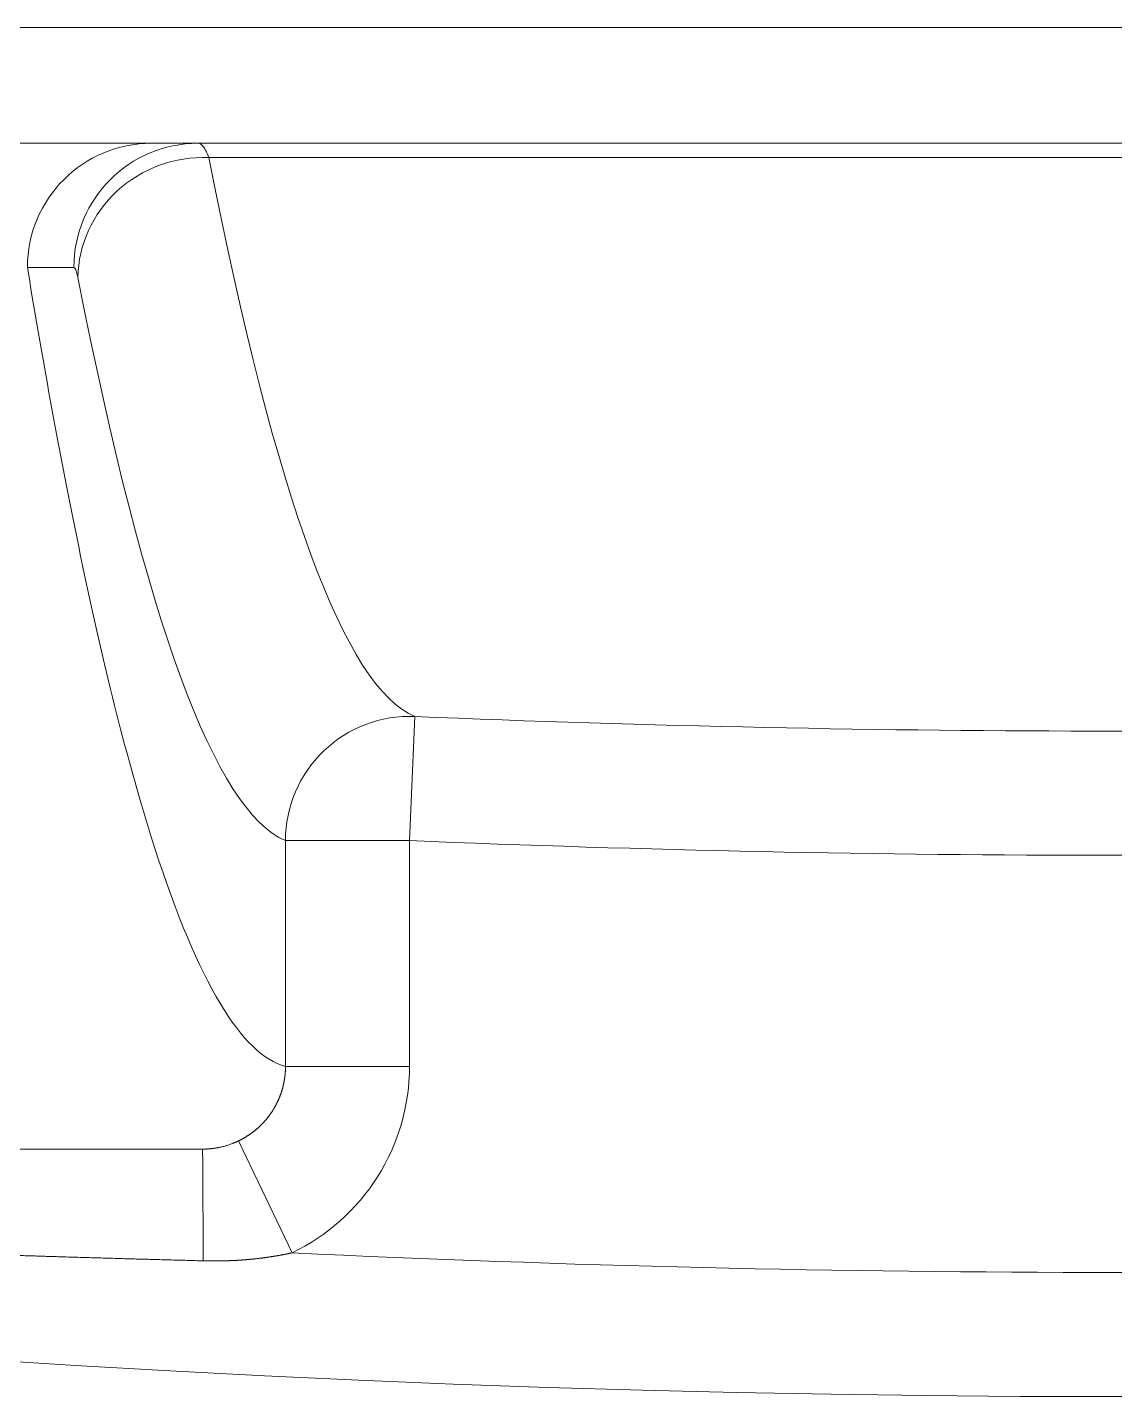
# Model space of a CAD drawing. Header units: millimetres. Extents: x 4664 to 8864, y -38 to 2932.
# Drawn here: x 8048.38 to 8059.81, y 1673.58 to 1687.98 of the extents above; entities that cross this region are included whole.
import ezdxf

# ---------------------------------------------------------------- set-up
doc = ezdxf.new("R2010")
doc.units = ezdxf.units.MM

msp = doc.modelspace()

# ---------------------------------------------------------------- linework, layer by layer
at = {"lineweight": 5}
for p, q in [((8074.015, 1687.975), (8045.605, 1687.975)), ((8046.804, 1686.756), (8072.816, 1686.756)), ((8050.286, 1686.606), (8069.333, 1686.606)), ((8048.38, 1685.45), (8048.869, 1685.45)), ((8052.397, 1679.424), (8052.452, 1680.728)), ((8052.397, 1679.424), (8051.093, 1679.424)), ((8051.093, 1679.424), (8051.093, 1677.048)), ((8052.397, 1677.048), (8052.397, 1679.424)), ((8052.397, 1677.048), (8051.093, 1677.048)), ((8051.163, 1675.087), (8050.598, 1676.264))]:
    msp.add_line(p, q, dxfattribs=at)
for radius, start, end in [(182.774, 249.96842, 290.03158), (175.775, 267.60091, 272.39909), (177.081, 267.60091, 272.39909), (181.468, 267.26879, 272.73121)]:
    msp.add_arc((8059.81, 1856.349), radius, start, end, dxfattribs=at)
at = {"lineweight": 5, "extrusion": (0, 0, -1)}
for centre, major_axis, ratio, start_param, end_param in [((8049.684, 1685.45), (0, 1.306), 0.99863, 4.712389, 6.283185), ((8050.173, 1685.45), (0, 1.306), 0.99863, 4.712389, 6.283185), ((8050.215, 1685.345), (1.281, 0.252), 0.964976, 3.342437, 4.95401), ((8052.653, 1856.349), (0, -175.663), 0.052336, 0.021845, 0.26035), ((8051.295, 1856.349), (0, 176.968), 0.052336, 3.163438, 3.401943), ((8052.397, 1679.424), (0.503, 1.205), 0.998391, 4.317481, 5.929054), ((8050.22, 1674.872), (0, 1.306), 0.005324, 0.014123, 1.470525)]:
    msp.add_ellipse(centre, major_axis=major_axis, ratio=ratio, start_param=start_param, end_param=end_param, dxfattribs=at)
at = {"lineweight": 5}
for points in [[(8050.286, 1686.606), (8050.277, 1686.631), (8050.258, 1686.675), (8050.23, 1686.722), (8050.202, 1686.75), (8050.183, 1686.756), (8050.173, 1686.756)], [(8048.869, 1685.45), (8048.883, 1685.45), (8048.898, 1685.415), (8048.911, 1685.345)]]:
    msp.add_open_spline(points, degree=3, dxfattribs=at)
for points, knots in [([(8051.093, 1677.048), (8050.863, 1677.108), (8050.634, 1677.33), (8050.176, 1678.095), (8049.947, 1678.638), (8049.494, 1680.043), (8049.268, 1680.906), (8048.821, 1682.944), (8048.599, 1684.119), (8048.38, 1685.45)], [0, 0, 0, 0, 0.25, 0.25, 0.5, 0.5, 0.75, 0.75, 1, 1, 1, 1]), ([(8051.093, 1677.048), (8051.093, 1677.046), (8051.093, 1677.043), (8051.093, 1677.039), (8051.093, 1677.034), (8051.093, 1677.03), (8051.093, 1677.025), (8051.093, 1677.021), (8051.093, 1677.016), (8051.092, 1677.012), (8051.092, 1677.007), (8051.092, 1677.003), (8051.092, 1676.998), (8051.092, 1676.994), (8051.091, 1676.989), (8051.091, 1676.985), (8051.091, 1676.98), (8051.09, 1676.976), (8051.09, 1676.971), (8051.089, 1676.967), (8051.089, 1676.962), (8051.089, 1676.958), (8051.088, 1676.953), (8051.088, 1676.949), (8051.087, 1676.944), (8051.086, 1676.939), (8051.086, 1676.935), (8051.085, 1676.93), (8051.085, 1676.926), (8051.084, 1676.921), (8051.083, 1676.917), (8051.083, 1676.912), (8051.082, 1676.908), (8051.081, 1676.903), (8051.08, 1676.899), (8051.08, 1676.894), (8051.079, 1676.89), (8051.078, 1676.885), (8051.077, 1676.881), (8051.076, 1676.876), (8051.075, 1676.872), (8051.074, 1676.867), (8051.073, 1676.863), (8051.072, 1676.858), (8051.071, 1676.854), (8051.07, 1676.849), (8051.069, 1676.845), (8051.068, 1676.84), (8051.067, 1676.836), (8051.066, 1676.831), (8051.065, 1676.827), (8051.064, 1676.822), (8051.062, 1676.818), (8051.061, 1676.814), (8051.06, 1676.809), (8051.059, 1676.805), (8051.057, 1676.8), (8051.056, 1676.796), (8051.055, 1676.791), (8051.053, 1676.787), (8051.052, 1676.783), (8051.05, 1676.778), (8051.049, 1676.774), (8051.047, 1676.769), (8051.046, 1676.765), (8051.044, 1676.761), (8051.043, 1676.756), (8051.041, 1676.752), (8051.04, 1676.748), (8051.038, 1676.743), (8051.037, 1676.739), (8051.035, 1676.735), (8051.033, 1676.73), (8051.032, 1676.726), (8051.03, 1676.722), (8051.028, 1676.718), (8051.026, 1676.713), (8051.025, 1676.709), (8051.023, 1676.705), (8051.021, 1676.701), (8051.019, 1676.696), (8051.017, 1676.692), (8051.015, 1676.688), (8051.013, 1676.684), (8051.011, 1676.68), (8051.009, 1676.675), (8051.007, 1676.671), (8051.005, 1676.667), (8051.003, 1676.663), (8051.001, 1676.659), (8050.999, 1676.655), (8050.997, 1676.651), (8050.995, 1676.647), (8050.993, 1676.643), (8050.991, 1676.639), (8050.989, 1676.635), (8050.986, 1676.631), (8050.984, 1676.627), (8050.982, 1676.623), (8050.98, 1676.619), (8050.978, 1676.615), (8050.975, 1676.611), (8050.973, 1676.607), (8050.971, 1676.603), (8050.968, 1676.599), (8050.966, 1676.595), (8050.963, 1676.591), (8050.961, 1676.587), (8050.958, 1676.583), (8050.955, 1676.578), (8050.952, 1676.572), (8050.948, 1676.567), (8050.944, 1676.561), (8050.94, 1676.556), (8050.936, 1676.55), (8050.933, 1676.545), (8050.929, 1676.539), (8050.925, 1676.534), (8050.921, 1676.528), (8050.916, 1676.523), (8050.912, 1676.517), (8050.908, 1676.512), (8050.904, 1676.506), (8050.899, 1676.501), (8050.895, 1676.495), (8050.89, 1676.49), (8050.886, 1676.485), (8050.881, 1676.479), (8050.876, 1676.474), (8050.872, 1676.468), (8050.867, 1676.463), (8050.862, 1676.458), (8050.857, 1676.453), (8050.852, 1676.447), (8050.847, 1676.442), (8050.842, 1676.437), (8050.837, 1676.432), (8050.831, 1676.427), (8050.826, 1676.421), (8050.821, 1676.416), (8050.815, 1676.411), (8050.81, 1676.406), (8050.804, 1676.401), (8050.799, 1676.396), (8050.793, 1676.391), (8050.787, 1676.386), (8050.782, 1676.382), (8050.776, 1676.377), (8050.77, 1676.372), (8050.764, 1676.367), (8050.758, 1676.363), (8050.752, 1676.358), (8050.746, 1676.353), (8050.74, 1676.349), (8050.733, 1676.344), (8050.727, 1676.34), (8050.721, 1676.335), (8050.714, 1676.331), (8050.708, 1676.326), (8050.701, 1676.322), (8050.695, 1676.318), (8050.688, 1676.314), (8050.682, 1676.309), (8050.675, 1676.305), (8050.668, 1676.301), (8050.661, 1676.297), (8050.655, 1676.293), (8050.648, 1676.289), (8050.641, 1676.286), (8050.634, 1676.282), (8050.627, 1676.278), (8050.62, 1676.274), (8050.613, 1676.271), (8050.605, 1676.267), (8050.601, 1676.265), (8050.598, 1676.264)], [0, 0, 0, 0, 0.004579, 0.009163, 0.013751, 0.018343, 0.022939, 0.02754, 0.032144, 0.036752, 0.041364, 0.04598, 0.050599, 0.055222, 0.059849, 0.06448, 0.069113, 0.07375, 0.078391, 0.083035, 0.087682, 0.092332, 0.096985, 0.101641, 0.1063, 0.110962, 0.115626, 0.120294, 0.124964, 0.129637, 0.134312, 0.138989, 0.143669, 0.148351, 0.153036, 0.157723, 0.162411, 0.167102, 0.171795, 0.176489, 0.181186, 0.185884, 0.190583, 0.195285, 0.199987, 0.204692, 0.209397, 0.214104, 0.218812, 0.223521, 0.228232, 0.232943, 0.237655, 0.242368, 0.247082, 0.251797, 0.256512, 0.261227, 0.265943, 0.27066, 0.275377, 0.280094, 0.284811, 0.289529, 0.294246, 0.298963, 0.30368, 0.308397, 0.313114, 0.31783, 0.322546, 0.327262, 0.331977, 0.336691, 0.341404, 0.346117, 0.350829, 0.35554, 0.360249, 0.364958, 0.369666, 0.374372, 0.379077, 0.38378, 0.388482, 0.393183, 0.397882, 0.402579, 0.407274, 0.411968, 0.416659, 0.421349, 0.426037, 0.430722, 0.435405, 0.440086, 0.444765, 0.449441, 0.454115, 0.458786, 0.463454, 0.46812, 0.472783, 0.477443, 0.482101, 0.486755, 0.491406, 0.496054, 0.500699, 0.507439, 0.514209, 0.521009, 0.527838, 0.534696, 0.541584, 0.5485, 0.555446, 0.56242, 0.569423, 0.576454, 0.583513, 0.590601, 0.597716, 0.604859, 0.61203, 0.619228, 0.626453, 0.633705, 0.640983, 0.648289, 0.65562, 0.662978, 0.670361, 0.67777, 0.685204, 0.692664, 0.700148, 0.707657, 0.71519, 0.722747, 0.730328, 0.737933, 0.74556, 0.753211, 0.760885, 0.768581, 0.776298, 0.784038, 0.791799, 0.799582, 0.807385, 0.815208, 0.823052, 0.830916, 0.838799, 0.846701, 0.854622, 0.862562, 0.870519, 0.878495, 0.886488, 0.894497, 0.902524, 0.910567, 0.918625, 0.926699, 0.934789, 0.942893, 0.951011, 0.959143, 0.967289, 0.975448, 0.98362, 0.991804, 1, 1, 1, 1]), ([(8051.163, 1675.087), (8051.528, 1675.263), (8051.843, 1675.541), (8052.281, 1676.235), (8052.397, 1676.637), (8052.397, 1677.048)], [0, 0, 0, 0, 0.5, 0.5, 1, 1, 1, 1]), ([(8050.22, 1676.178), (8050.179, 1676.178), (8050.098, 1676.178), (8049.977, 1676.178), (8049.856, 1676.178), (8049.737, 1676.178), (8049.62, 1676.178), (8049.503, 1676.178), (8049.388, 1676.178), (8049.274, 1676.178), (8049.161, 1676.178), (8049.049, 1676.178), (8048.939, 1676.178), (8048.829, 1676.178), (8048.721, 1676.178), (8048.614, 1676.178), (8048.25, 1676.178), (8047.644, 1676.178), (8046.927, 1676.178), (8046.358, 1676.178), (8045.926, 1676.178), (8045.502, 1676.178), (8045.177, 1676.177), (8044.949, 1676.177), (8044.814, 1676.177), (8044.68, 1676.177), (8044.546, 1676.177), (8044.413, 1676.177), (8044.281, 1676.177), (8044.149, 1676.177), (8044.018, 1676.177), (8043.888, 1676.177), (8043.758, 1676.177), (8043.629, 1676.177), (8043.501, 1676.177), (8043.415, 1676.177), (8043.373, 1676.177)], [0, 0, 0, 0, 0.017894, 0.035612, 0.053155, 0.070523, 0.087716, 0.104734, 0.121576, 0.138243, 0.154735, 0.171052, 0.187193, 0.203159, 0.21895, 0.234566, 0.250006, 0.378354, 0.50001, 0.564409, 0.627542, 0.689408, 0.750008, 0.769817, 0.789529, 0.809145, 0.828665, 0.848088, 0.867414, 0.886644, 0.905778, 0.924815, 0.943756, 0.9626, 0.981348, 1, 1, 1, 1]), ([(8050.598, 1676.264), (8050.597, 1676.263), (8050.594, 1676.262), (8050.59, 1676.26), (8050.586, 1676.258), (8050.582, 1676.256), (8050.578, 1676.254), (8050.574, 1676.253), (8050.569, 1676.251), (8050.565, 1676.249), (8050.561, 1676.247), (8050.556, 1676.245), (8050.552, 1676.243), (8050.547, 1676.242), (8050.543, 1676.24), (8050.532, 1676.236), (8050.514, 1676.229), (8050.486, 1676.219), (8050.452, 1676.209), (8050.423, 1676.202), (8050.4, 1676.197), (8050.387, 1676.194), (8050.374, 1676.192), (8050.361, 1676.189), (8050.348, 1676.188), (8050.336, 1676.186), (8050.325, 1676.184), (8050.313, 1676.183), (8050.302, 1676.182), (8050.292, 1676.181), (8050.282, 1676.18), (8050.272, 1676.18), (8050.262, 1676.179), (8050.253, 1676.179), (8050.244, 1676.179), (8050.236, 1676.178), (8050.228, 1676.178), (8050.223, 1676.178), (8050.22, 1676.178)], [0, 0, 0, 0, 0.011227, 0.022568, 0.034023, 0.04559, 0.057271, 0.069063, 0.080967, 0.092982, 0.105108, 0.117344, 0.12969, 0.142144, 0.154707, 0.167378, 0.227564, 0.303371, 0.394382, 0.500046, 0.5363, 0.571503, 0.605666, 0.638798, 0.670909, 0.702008, 0.732106, 0.761214, 0.78934, 0.816496, 0.842692, 0.867938, 0.892243, 0.915617, 0.938071, 0.959613, 0.980253, 1, 1, 1, 1]), ([(8043.407, 1675.246), (8043.433, 1675.245), (8043.484, 1675.242), (8043.562, 1675.239), (8043.64, 1675.236), (8043.718, 1675.232), (8043.796, 1675.229), (8043.874, 1675.225), (8043.952, 1675.222), (8044.03, 1675.219), (8044.108, 1675.215), (8044.186, 1675.212), (8044.264, 1675.209), (8044.343, 1675.205), (8044.421, 1675.202), (8044.5, 1675.199), (8044.578, 1675.195), (8044.657, 1675.192), (8044.735, 1675.189), (8044.814, 1675.186), (8044.893, 1675.182), (8044.972, 1675.179), (8045.05, 1675.176), (8045.129, 1675.173), (8045.208, 1675.17), (8045.287, 1675.166), (8045.367, 1675.163), (8045.446, 1675.16), (8045.525, 1675.157), (8045.604, 1675.154), (8045.684, 1675.151), (8045.763, 1675.148), (8045.843, 1675.145), (8045.922, 1675.142), (8046.002, 1675.139), (8046.082, 1675.136), (8046.161, 1675.133), (8046.241, 1675.13), (8046.321, 1675.127), (8046.401, 1675.124), (8046.481, 1675.121), (8046.561, 1675.118), (8046.641, 1675.115), (8046.721, 1675.112), (8046.801, 1675.109), (8046.882, 1675.107), (8046.962, 1675.104), (8047.043, 1675.101), (8047.123, 1675.098), (8047.204, 1675.095), (8047.284, 1675.093), (8047.365, 1675.09), (8047.446, 1675.087), (8047.526, 1675.084), (8047.607, 1675.082), (8047.688, 1675.079), (8047.769, 1675.076), (8047.85, 1675.074), (8047.931, 1675.071), (8048.012, 1675.068), (8048.094, 1675.066), (8048.175, 1675.063), (8048.256, 1675.06), (8048.338, 1675.058), (8048.419, 1675.055), (8048.501, 1675.053), (8048.582, 1675.05), (8048.664, 1675.048), (8048.746, 1675.045), (8048.827, 1675.043), (8048.909, 1675.04), (8048.991, 1675.038), (8049.073, 1675.035), (8049.155, 1675.033), (8049.237, 1675.031), (8049.319, 1675.028), (8049.401, 1675.026), (8049.484, 1675.023), (8049.566, 1675.021), (8049.648, 1675.019), (8049.731, 1675.017), (8049.813, 1675.014), (8049.896, 1675.012), (8049.979, 1675.01), (8050.061, 1675.008), (8050.144, 1675.005), (8050.199, 1675.004), (8050.227, 1675.003)], [0, 0, 0, 0, 0.011391, 0.022791, 0.0342, 0.045618, 0.057044, 0.068479, 0.079924, 0.091377, 0.102839, 0.11431, 0.125789, 0.137278, 0.148776, 0.160282, 0.171797, 0.183321, 0.194854, 0.206396, 0.217947, 0.229506, 0.241075, 0.252652, 0.264238, 0.275834, 0.287438, 0.299051, 0.310672, 0.322303, 0.333943, 0.345591, 0.357249, 0.368915, 0.38059, 0.392274, 0.403967, 0.415669, 0.42738, 0.4391, 0.450828, 0.462566, 0.474312, 0.486068, 0.497832, 0.509605, 0.521387, 0.533178, 0.544978, 0.556787, 0.568605, 0.580431, 0.592267, 0.604112, 0.615965, 0.627828, 0.639699, 0.651579, 0.663468, 0.675367, 0.687274, 0.69919, 0.711115, 0.723049, 0.734991, 0.746943, 0.758904, 0.770874, 0.782852, 0.79484, 0.806836, 0.818842, 0.830856, 0.84288, 0.854912, 0.866954, 0.879004, 0.891063, 0.903131, 0.915208, 0.927295, 0.93939, 0.951494, 0.963607, 0.975729, 0.98786, 1, 1, 1, 1]), ([(8050.227, 1675.003), (8050.23, 1675.003), (8050.237, 1675.003), (8050.247, 1675.003), (8050.258, 1675.002), (8050.268, 1675.002), (8050.278, 1675.002), (8050.288, 1675.002), (8050.299, 1675.002), (8050.309, 1675.002), (8050.319, 1675.002), (8050.329, 1675.002), (8050.339, 1675.002), (8050.349, 1675.002), (8050.36, 1675.002), (8050.37, 1675.002), (8050.38, 1675.002), (8050.39, 1675.002), (8050.4, 1675.002), (8050.41, 1675.002), (8050.42, 1675.002), (8050.43, 1675.003), (8050.44, 1675.003), (8050.45, 1675.003), (8050.46, 1675.003), (8050.47, 1675.004), (8050.48, 1675.004), (8050.49, 1675.004), (8050.5, 1675.005), (8050.51, 1675.005), (8050.52, 1675.005), (8050.53, 1675.006), (8050.54, 1675.006), (8050.55, 1675.007), (8050.56, 1675.007), (8050.57, 1675.008), (8050.58, 1675.008), (8050.59, 1675.009), (8050.6, 1675.009), (8050.61, 1675.01), (8050.619, 1675.011), (8050.629, 1675.011), (8050.639, 1675.012), (8050.649, 1675.013), (8050.659, 1675.014), (8050.669, 1675.014), (8050.678, 1675.015), (8050.688, 1675.016), (8050.698, 1675.017), (8050.708, 1675.018), (8050.717, 1675.019), (8050.727, 1675.019), (8050.737, 1675.02), (8050.747, 1675.021), (8050.756, 1675.022), (8050.766, 1675.023), (8050.776, 1675.024), (8050.785, 1675.025), (8050.795, 1675.026), (8050.805, 1675.028), (8050.814, 1675.029), (8050.824, 1675.03), (8050.833, 1675.031), (8050.843, 1675.032), (8050.853, 1675.033), (8050.862, 1675.035), (8050.872, 1675.036), (8050.881, 1675.037), (8050.891, 1675.039), (8050.9, 1675.04), (8050.91, 1675.041), (8050.919, 1675.043), (8050.929, 1675.044), (8050.938, 1675.046), (8050.948, 1675.047), (8050.957, 1675.048), (8050.967, 1675.05), (8050.976, 1675.052), (8050.986, 1675.053), (8050.995, 1675.055), (8051.005, 1675.056), (8051.014, 1675.058), (8051.023, 1675.06), (8051.033, 1675.061), (8051.042, 1675.063), (8051.051, 1675.065), (8051.061, 1675.066), (8051.07, 1675.068), (8051.079, 1675.07), (8051.089, 1675.072), (8051.098, 1675.074), (8051.107, 1675.075), (8051.117, 1675.077), (8051.126, 1675.079), (8051.135, 1675.081), (8051.144, 1675.083), (8051.154, 1675.085), (8051.16, 1675.087), (8051.163, 1675.087)], [0, 0, 0, 0, 0.010909, 0.021806, 0.03269, 0.043563, 0.054423, 0.065272, 0.076108, 0.086933, 0.097746, 0.108547, 0.119337, 0.130115, 0.140881, 0.151635, 0.162379, 0.173111, 0.183831, 0.19454, 0.205238, 0.215925, 0.2266, 0.237265, 0.247918, 0.258561, 0.269193, 0.279813, 0.290423, 0.301023, 0.311611, 0.322189, 0.332757, 0.343314, 0.35386, 0.364396, 0.374922, 0.385438, 0.395943, 0.406439, 0.416924, 0.427399, 0.437864, 0.44832, 0.458765, 0.469201, 0.479627, 0.490044, 0.500451, 0.510848, 0.521236, 0.531614, 0.541984, 0.552344, 0.562694, 0.573036, 0.583368, 0.593692, 0.604007, 0.614312, 0.624609, 0.634897, 0.645177, 0.655448, 0.66571, 0.675964, 0.686209, 0.696446, 0.706675, 0.716895, 0.727108, 0.737312, 0.747508, 0.757696, 0.767877, 0.778049, 0.788214, 0.798371, 0.80852, 0.818662, 0.828796, 0.838923, 0.849043, 0.859155, 0.86926, 0.879358, 0.889449, 0.899533, 0.90961, 0.919679, 0.929743, 0.939799, 0.949849, 0.959892, 0.969929, 0.979959, 0.989983, 1, 1, 1, 1])]:
    msp.add_open_spline(points, degree=3, knots=knots, dxfattribs=at)

doc.saveas('drawing.dxf')
